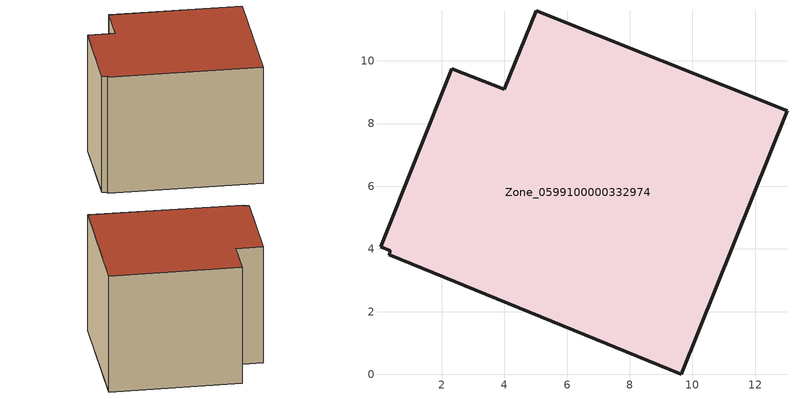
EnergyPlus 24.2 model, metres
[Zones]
Zone_0599100000332974
 floor ground (C_G): 0.32,3.82 0.36,3.94 0.05,4.07 2.33,9.75 4,9.09 5.01,11.6 13.02,8.4 9.64,0 z0
 wall outside (C_F): 13.02,8.4 5.01,11.6 4,9.09 2.33,9.75 0.05,4.07 0.36,3.94 0.32,3.82 9.64,0 13.02,8.4 z0:8.24
 roof outside (C_R): 0.36,3.94 0.32,3.82 9.64,0 13.02,8.4 5.01,11.6 4,9.09 2.33,9.75 0.05,4.07 z8.24
[BUILDING]
Pand.0599100000332974: North Axis=0; Terrain=City; Loads Convergence Tolerance Value=0.04; Temperature Convergence Tolerance Value=0.4; Solar Distribution=FullExterior; Maximum Number of Warmup Days=25; Minimum Number of Warmup Days=1
[Site:Location]
Rotterdam.The.Hague.AP_ZH_NLD Design_Conditions: Latitude=51.96; Longitude=4.45; Time Zone=1; Elevation=-4.5
[SITE:GROUNDTEMPERATURE:BUILDINGSURFACE]
18, 18, 18, 18, 18, 18, 18, 18, 18, 18, 18, 18
[MATERIAL] Thermal Absorptance=0.9; Solar Absorptance=0.7; Visible Absorptance=0.7
Name | Roughness | Thickness | Conductivity | Density | Specific Heat
G.TC.1975-1991 | MediumSmooth | 0.15 | 0.288461 | 540 | 1210
F.TC.1975-1991 | Rough | 0.3 | 0.230769 | 1920 | 840
R.TC.1975-1991 | MediumRough | 0.2 | 0.153846 | 1500 | 1000
[CONSTRUCTION]
C_G: G.TC.1975-1991
C_F: F.TC.1975-1991
C_R: R.TC.1975-1991
[ZONE]
Zone_0599100000332974: Type=1; Multiplier=1; Ceiling Height=Autocalculate; Volume=Autocalculate; Floor Area=autocalculate; Part of Total Floor Area=Yes
[ZONEINFILTRATION:DESIGNFLOWRATE]
Infil_Zone_0599100000332974: Zone or ZoneList or Space or SpaceList=Zone_0599100000332974; Schedule=AlwaysOn; Design Flow Rate Calculation Method=Flow/Area; Flow Rate per Floor Area=0.003; Constant Term Coefficient=1; Temperature Term Coefficient=0; Velocity Term Coefficient=0; Velocity Squared Term Coefficient=0
[HVACTEMPLATE:ZONE:IDEALLOADSAIRSYSTEM]
Zone_0599100000332974: Maximum Heating Supply Air Temperature=50; Minimum Cooling Supply Air Temperature=13; Maximum Heating Supply Air Humidity Ratio=0.0156; Minimum Cooling Supply Air Humidity Ratio=0.0077; Heating Limit=NoLimit; Cooling Limit=NoLimit; Dehumidification Control Type=ConstantSensibleHeatRatio; Cooling Sensible Heat Ratio=0.7; Dehumidification Setpoint=60; Humidification Control Type=None; Humidification Setpoint=30; Outdoor Air Method=None; Outdoor Air Flow Rate per Person=0.00944; Outdoor Air Flow Rate per Zone Floor Area=0; Outdoor Air Flow Rate per Zone=0; Demand Controlled Ventilation Type=None; Outdoor Air Economizer Type=NoEconomizer; Heat Recovery Type=None; Sensible Heat Recovery Effectiveness=0.7; Latent Heat Recovery Effectiveness=0.65
[ZONECONTROL:THERMOSTAT]
ThermostatControl_Zone_0599100000332974: Zone or ZoneList=Zone_0599100000332974; Control Type Schedule=DualSetpointControlType; Control 1=Thermostat_Zone_0599100000332974; Temperature Difference Between Cutout And Setpoint=0
[THERMOSTATSETPOINT:DUALSETPOINT]
Thermostat_Zone_0599100000332974: Heating Setpoint Temperature Schedule=HeatingSetpoint_Zone_0599100000332974; Cooling Setpoint Temperature Schedule=CoolingSetpoint_Zone_0599100000332974
[SCHEDULE:COMPACT]
HeatingSetpoint_Zone_0599100000332974: Through: 12/31, For: AllDays, Until: 24:00, 21
CoolingSetpoint_Zone_0599100000332974: Through: 12/31, For: AllDays, Until: 24:00, 24
DualSetpointControlType: Through: 12/31, For: AllDays, Until: 24:00, 4
AlwaysOn: Through: 12/31, For: AllDays, Until: 24:00, 1
